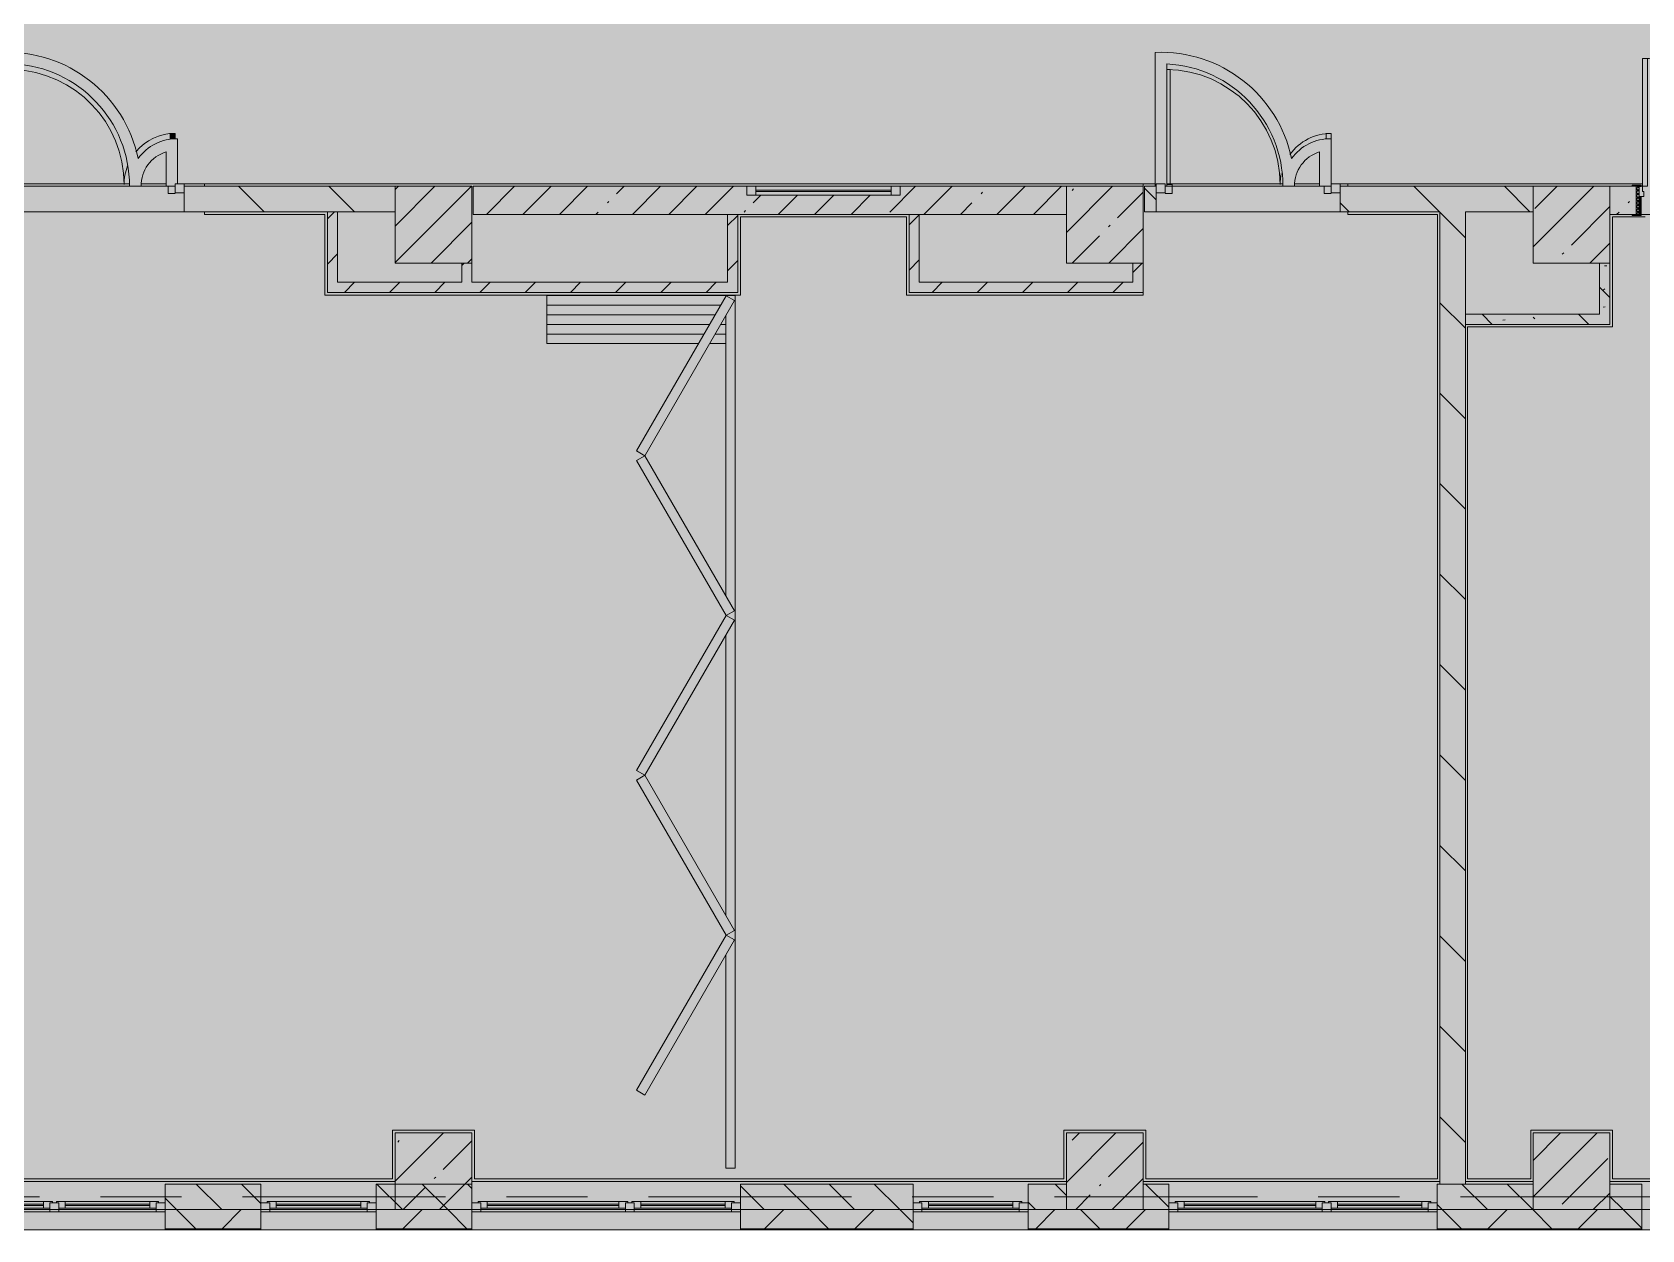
# Model space of a CAD drawing. Header units: millimetres. Extents: x -5426 to 189269, y -8553 to 29000.
# Drawn here: x 76080 to 88669, y -258 to 9105 of the extents above; entities that cross this region are included whole.
import ezdxf

# ---------------------------------------------------------------- set-up
doc = ezdxf.new("R2010")
doc.units = ezdxf.units.MM
doc.linetypes.add('Осевая', pattern=[3175, 635, -476.25, 1587.5, -476.25])
doc.layers.add('A-DETL-GENF-3', color=7, linetype='Continuous', lineweight=9, true_color=0xc0c0c0, transparency=0.4)
for name, color, linetype, lineweight, true_color in [('A-DETL-GENF-4', 7, 'Continuous', 5, 0xb7b7b7), ('A-DOOR-2', 7, 'Continuous', 5, 0xaaaaaa), ('A-DOOR-3', 7, 'Continuous', 5, 0xe2e2e2), ('A-DOOR-4', 7, 'Continuous', 5, 0xb7b7b7), ('A-DOOR-FRAM-2', 7, 'Continuous', 5, 0xe2e2e2), ('A-DOOR-FRAM-3', 7, 'Continuous', 5, 0xaaaaaa), ('A-DOOR-FRAM-4', 7, 'Continuous', 5, 0xb7b7b7), ('A-FLOR-1', 7, 'Continuous', 5, 0xb7b7b7), ('A-GLAZ-3', 7, 'Continuous', 5, 0x737373), ('A-GLAZ-CWMG-4', 7, 'Continuous', 5, 0x737373), ('A-WALL-6', 7, 'Continuous', 5, 0x737373), ('A-WALL-7', 7, 'Continuous', 9, 0x737373), ('I-WALL-21', 7, 'Continuous', 5, 0x737373), ('I-WALL-22', 7, 'Continuous', 5, 0x787878), ('S-COLS-1', 7, 'Continuous', 5, 0x737373)]:
    doc.layers.add(name, color=color, linetype=linetype, lineweight=lineweight, true_color=true_color)
for name, color, linetype, lineweight in [('A-WALL-5', 7, 'Continuous', 5), ('I-WALL-20', 7, 'Continuous', 5), ('S-COLS-2', 7, 'Continuous', 5), ('Оси', 7, 'Continuous', 9), ('Оси-2', 7, 'Осевая', 9)]:
    doc.layers.add(name, color=color, linetype=linetype, lineweight=lineweight)
pattern_1 = [(135, (62258.8, 0), (-353.553, -353.553), [])]
pattern_2 = [(135, (62258.8, 0), (-377.171, -377.171), [533.4, -88.9, 17.78, -88.9]), (135, (62258.8, 376.94), (-377.171, -377.171), []), (50, (62258.8, 0), (637.645, -55.787), [66.675, -733.425]), (355, (62258.8, 0), (-123.35, 668.7), [53.34, -586.74]), (100.451, (62311.96, -4.65), (514.299, 612.908), [56.665, -623.315]), (46.184, (62258.8, 177.8), (948.776, -147.15), [100.012, -1100.137]), (96.636, (62337.9, 165.5), (830.91, 865.997), [84.998, -934.973]), (351.184, (62258.8, 177.8), (830.918, 865.988), [80.01, -880.11]), (21, (62347.7, 133.35), (530.651, -357.928), [66.675, -733.425]), (326, (62347.7, 133.35), (216.308, 644.658), [53.34, -586.74]), (71.451, (62391.94, 103.5), (746.96, 286.724), [56.665, -623.315]), (37.5, (62258.82, 0), (10.8105, 295.9426), [16.764, -562.864, 16.764, -578.866, -588.962]), (37.5, (62258.82, 0), (10.8105, 295.9426), [-1175.258, 16.764, -572.198]), (7.5, (62258.82, 0), (233.869, 350.6318), [16.764, -322.834, 16.764, -549.529, -224.472]), (7.5, (62258.82, 0), (233.869, 350.6318), [-905.891, 16.764, -207.708]), (327.5, (62060.58, 0), (474.5678, -20.0513), [16.764, -205.486, 16.764, -676.656, -920.115]), (327.5, (62060.58, 0), (474.5678, -20.0513), [-915.67, 16.764, -903.351]), (317.5, (61971.68, 0), (518.452, 88.9934), [16.764, -272.161, 16.764, -443.738, -653.415]), (317.5, (61971.68, 0), (518.452, 88.9934), [-749.427, 16.764, -636.651])]
pattern_3 = [(45, (62258.82, 0), (-176.7767, 176.7767), [])]
pattern_4 = [(45, (62258.82, 0), (-285.123, 285.123), []), (45, (62543.95, 0), (-285.123, 285.123), [504.031, -100.806, 16.764, -84.042])]

# ---------------------------------------------------------------- blocks, each defined once
blk = doc.blocks.new('BSC_Колонна _Прямоугольная - 600х600-V67-3_4_1_птичка')
at = {"layer": 'S-COLS-2'}
h = blk.add_hatch(dxfattribs=at)
h.set_pattern_fill('FP_50', color=256, style=0, pattern_type=2)
h.set_pattern_definition([(45, (-25860, -200), (-285.123, 285.123), []), (45, (-25574.88, -200), (-285.123, 285.123), [504.031, -100.806, 16.764, -84.042])])
h.paths.add_polyline_path([(-300, -300), (300, -300), (300, 300), (-300, 300)])
at = {"layer": 'S-COLS-1'}
for p, q in [((300, 300), (-300, 300)), ((-300, 300), (-300, -300)), ((300, -300), (300, 300)), ((-300, -300), (300, -300))]:
    blk.add_line(p, q, dxfattribs=at)
blk = doc.blocks.new('BSC_Колонна _Прямоугольная - 600х600-V79-3_4_1_птичка')
at = {"layer": 'S-COLS-2'}
h = blk.add_hatch(dxfattribs=at)
h.set_pattern_fill('FP_63', color=256, style=0, pattern_type=2)
h.set_pattern_definition([(45, (-25860, -7600), (-285.123, 285.123), []), (45, (-25574.88, -7600), (-285.123, 285.123), [504.031, -100.806, 16.764, -84.042])])
h.paths.add_polyline_path([(-300, -300), (300, -300), (300, 300), (-300, 300), (-300, 150)])
at = {"layer": 'S-COLS-1'}
for p, q in [((300, 300), (-300, 300)), ((-300, 300), (-300, -300)), ((300, -300), (300, 300)), ((-300, -300), (300, -300))]:
    blk.add_line(p, q, dxfattribs=at)
blk = doc.blocks.new('120_Окно_СКБ_2Ст - 120_Окно_СКБ_2Ст 2100х2500 _мал створка СЛЕВА_-V83-3_4_1_птичка')
at = {"layer": 'A-GLAZ-3'}
for p, q in [((-1050, -127), (-1050, -57)), ((-1050, -57), (-980, -57)), ((1050, -57), (-1050, -57)), ((-980, -57), (-980, -127)), ((-220, -87), (-980, -87)), ((-980, -87), (-980, -127)), ((-930, -137), (-930, -87)), ((-930, -107), (-270, -107)), ((-270, -117), (-930, -117)), ((-270, -137), (-270, -87)), ((-220, -127), (-220, -57)), ((-220, -57), (-150, -57)), ((-220, -127), (-220, -87)), ((-150, -57), (-150, -127)), ((980, -87), (-150, -87)), ((-150, -87), (-150, -127)), ((-100, -137), (-100, -87)), ((-100, -107), (930, -107)), ((930, -117), (-100, -117)), ((930, -137), (930, -87)), ((980, -127), (980, -57)), ((980, -57), (1050, -57)), ((980, -127), (980, -87)), ((1050, -57), (1050, -127)), ((-980, -127), (-1050, -127)), ((-1050, -127), (-1000, -127)), ((-980, -127), (-1000, -127)), ((-1000, -127), (-1000, -137)), ((-1000, -137), (-200, -137)), ((-200, -137), (-1000, -137)), ((-150, -127), (-220, -127)), ((-200, -127), (-220, -127)), ((-200, -127), (-170, -127)), ((-200, -137), (-200, -127)), ((-150, -127), (-170, -127)), ((-170, -127), (-170, -137)), ((-170, -137), (1000, -137)), ((1000, -137), (-170, -137)), ((1050, -127), (980, -127)), ((1000, -127), (980, -127)), ((1000, -127), (1050, -127)), ((1000, -137), (1000, -127))]:
    blk.add_line(p, q, dxfattribs=at)
blk = doc.blocks.new('120_Окно_СКБ_1Ст - 120_Окно_СКБ_1Ст 900х2500_h_-22445987-3_4_1_птичка')
at = {"layer": 'A-GLAZ-3'}
for p, q in [((-450, -127), (-450, -57)), ((-450, -57), (-380, -57)), ((450, -57), (-450, -57)), ((-380, -57), (-380, -127)), ((380, -87), (-380, -87)), ((-380, -87), (-380, -127)), ((-330, -137), (-330, -87)), ((-330, -107), (330, -107)), ((330, -117), (-330, -117)), ((330, -137), (330, -87)), ((380, -127), (380, -57)), ((380, -57), (450, -57)), ((380, -127), (380, -87)), ((450, -57), (450, -127)), ((-380, -127), (-450, -127)), ((-450, -127), (-400, -127)), ((-380, -127), (-400, -127)), ((-400, -127), (-400, -137)), ((-400, -137), (400, -137)), ((400, -137), (-400, -137)), ((450, -127), (380, -127)), ((400, -127), (380, -127)), ((400, -127), (450, -127)), ((400, -137), (400, -127))]:
    blk.add_line(p, q, dxfattribs=at)
blk = doc.blocks.new('120_Окно_СКБ_1Ст - 120_Окно_СКБ_1Ст 900х2500_h_-20664874-3_4_1_птичка')
at = {"layer": 'A-GLAZ-3'}
for p, q in [((-450, -127), (-450, -57)), ((-450, -57), (-380, -57)), ((450, -57), (-450, -57)), ((-380, -57), (-380, -127)), ((380, -87), (-380, -87)), ((-380, -87), (-380, -127)), ((-330, -137), (-330, -87)), ((-330, -107), (330, -107)), ((330, -117), (-330, -117)), ((330, -137), (330, -87)), ((380, -127), (380, -57)), ((380, -57), (450, -57)), ((380, -127), (380, -87)), ((450, -57), (450, -127)), ((-380, -127), (-450, -127)), ((-450, -127), (-400, -127)), ((-380, -127), (-400, -127)), ((-400, -127), (-400, -137)), ((-400, -137), (400, -137)), ((400, -137), (-400, -137)), ((450, -127), (380, -127)), ((400, -127), (380, -127)), ((400, -127), (450, -127)), ((400, -137), (400, -127))]:
    blk.add_line(p, q, dxfattribs=at)
blk = doc.blocks.new('DOR__перегородка__Прямоугольная - ТП-3_ Вн_ДПГ_6820х3300h-19315679-3_4_1_птичка')
at = {"layer": 'A-DOOR-4'}
for p, q in [((6445, 1474), (6820, 1474)), ((6445, 1474), (6445, 288)), ((6520, 1474), (6520, 244)), ((6595, 1474), (6595, 201)), ((6670, 1474), (6670, 158)), ((6745, 1474), (6745, 114)), ((6820, 1474), (6820, 0)), ((6445, 201), (6445, 75)), ((6520, 158), (6520, 75)), ((0, 75), (0, 0)), ((0, 75), (1664, 75)), ((0, 0), (6820, 0)), ((1814, 75), (1827, 75)), ((1977, 75), (4164, 75)), ((4314, 75), (4325, 75)), ((4475, 75), (6663, 75)), ((6595, 114), (6595, 75)), ((6813, 75), (6820, 75))]:
    blk.add_line(p, q, dxfattribs=at)
at = {"layer": 'A-DOOR-FRAM-4'}
for p, q in [((570, 707), (608, 772)), ((608, 772), (1820, 72)), ((1821, 72), (3033, 772)), ((3033, 772), (3071, 707)), ((3070, 707), (3107, 772)), ((3107, 772), (4320, 72)), ((4319, 72), (5532, 772)), ((5532, 772), (5569, 707)), ((5569, 707), (5607, 772)), ((5607, 772), (6819, 72)), ((1783, 7), (570, 707)), ((3071, 707), (1858, 7)), ((4282, 7), (3070, 707)), ((5569, 707), (4357, 7)), ((6781, 7), (5569, 707)), ((1820, 72), (1783, 7)), ((1858, 7), (1821, 72)), ((4320, 72), (4282, 7)), ((4357, 7), (4319, 72)), ((6819, 72), (6781, 7))]:
    blk.add_line(p, q, dxfattribs=at)
blk = doc.blocks.new('BSC_Колонна _Прямоугольная - 600х600-V157-3_4_1_птичка')
at = {"layer": 'S-COLS-2'}
h = blk.add_hatch(dxfattribs=at)
h.set_pattern_fill('FP_125', color=256, style=0, pattern_type=2)
h.set_pattern_definition([(45, (-22210, -7600), (-285.123, 285.123), []), (45, (-21924.88, -7600), (-285.123, 285.123), [504.031, -100.806, 16.764, -84.042])])
h.paths.add_polyline_path([(-300, -300), (300, -300), (300, 300), (-300, 300), (-300, 150)])
at = {"layer": 'S-COLS-1'}
for p, q in [((300, 300), (-300, 300)), ((-300, 300), (-300, -300)), ((300, -300), (300, 300)), ((-300, -300), (300, -300))]:
    blk.add_line(p, q, dxfattribs=at)
blk = doc.blocks.new('BSC_Колонна _Прямоугольная - 600х600-V158-3_4_1_птичка')
at = {"layer": 'S-COLS-2'}
h = blk.add_hatch(dxfattribs=at)
h.set_pattern_fill('FP_126', color=256, style=0, pattern_type=2)
h.set_pattern_definition([(45, (-22210, -200), (-285.123, 285.123), []), (45, (-21924.88, -200), (-285.123, 285.123), [504.031, -100.806, 16.764, -84.042])])
h.paths.add_polyline_path([(-300, -300), (300, -300), (300, 300), (-300, 300)])
at = {"layer": 'S-COLS-1'}
for p, q in [((300, 300), (-300, 300)), ((-300, 300), (-300, -300)), ((300, -300), (300, 300)), ((-300, -300), (300, -300))]:
    blk.add_line(p, q, dxfattribs=at)
blk = doc.blocks.new('BSC_Колонна _Прямоугольная - 600х600-V167-3_4_1_птичка')
at = {"layer": 'S-COLS-2'}
h = blk.add_hatch(dxfattribs=at)
h.set_pattern_fill('FP_136', color=256, style=0, pattern_type=2)
h.set_pattern_definition([(45, (-16960, -7600), (-285.123, 285.123), []), (45, (-16674.88, -7600), (-285.123, 285.123), [504.031, -100.806, 16.764, -84.042])])
h.paths.add_polyline_path([(-300, -300), (300, -300), (300, 300), (-300, 300)])
at = {"layer": 'S-COLS-1'}
for p, q in [((300, 300), (-300, 300)), ((-300, 300), (-300, -300)), ((300, -300), (300, 300)), ((-300, -300), (300, -300))]:
    blk.add_line(p, q, dxfattribs=at)
blk = doc.blocks.new('120_Окно_СКБ_1Ст - 120_Окно_СКБ_1Ст 400х1200 EI30-24228621-3_4_1_птичка')
at = {"layer": 'A-GLAZ-3'}
for p, q in [((-600, 40), (-600, 110)), ((-600, 110), (-530, 110)), ((600, 110), (-600, 110)), ((-530, 40), (-600, 40)), ((-600, 40), (600, 40)), ((-530, 110), (-530, 40)), ((530, 80), (-530, 80)), ((530, 70), (-530, 70)), ((530, 40), (530, 110)), ((530, 110), (600, 110)), ((600, 40), (530, 40)), ((600, 110), (600, 40))]:
    blk.add_line(p, q, dxfattribs=at)
blk = doc.blocks.new('110_Дверь_СКБ_1Ст_Внутренняя1 - Д-4_п__1100x2100h_административные помещения-32218723-3_4_1_птичка')
at = {"layer": 'A-DOOR-2'}
h = blk.add_hatch(dxfattribs=at)
h.set_pattern_fill('FP_40', color=256, style=0, pattern_type=2)
h.set_pattern_definition([(135, (1751.41, 174.685), (-14.14214, -14.14214), []), (225, (1751.41, 174.685), (14.14214, -14.14214), [])])
h.paths.add_polyline_path([(562.5, -110), (562.5, 110), (537.5, 110), (537.5, -110)])
at = {"layer": 'A-DOOR-3'}
h = blk.add_hatch(color=256, dxfattribs=at)
h.paths.add_polyline_path([(537.5, 30), (537.5, 110), (512.5, 110), (512.5, 70), (502.5, 70), (502.5, 30)])
h.paths.add_polyline_path([(-477.5, 30), (-477.5, 70), (-487.5, 70), (-487.5, 110), (-512.5, 110), (-512.5, 30)])
at = {"layer": 'A-DOOR-FRAM-2'}
for points in [[(-447.5, 110), (-447.5, 1110), (-487.5, 1110), (-487.5, 110)], [(-497.5, 110), (-497.5, 118), (-567.5, 118), (-567.5, 110)], [(-497.5, -110), (-497.5, 30), (-512.5, 30), (-512.5, -110)], [(592.5, 110), (592.5, 118), (522.5, 118), (522.5, 110)], [(537.5, -110), (537.5, 30), (522.5, 30), (522.5, -110)], [(-497.5, -118), (-497.5, -110), (-567.5, -110), (-567.5, -118)], [(592.5, -118), (592.5, -110), (522.5, -110), (522.5, -118)]]:
    blk.add_hatch(color=256, dxfattribs=at).paths.add_polyline_path(points)
at = {"layer": 'A-DOOR-FRAM-3'}
h = blk.add_hatch(dxfattribs=at)
h.set_pattern_fill('FP_41', color=256, style=0, pattern_type=2)
h.set_pattern_definition([(45, (-371.384, 174.685), (-14.1421, 14.1421), []), (135, (-371.384, 174.685), (-14.1421, -14.1421), [])])
h.paths.add_polyline_path([(-512.5, -110), (-512.5, 110), (-537.5, 110), (-537.5, -110)])
at = {"layer": 'A-DOOR-4'}
for p, q in [((-487.5, 1110), (-487.5, 110)), ((-447.5, 1110), (-487.5, 1110)), ((-447.5, 110), (-447.5, 1110)), ((-487.5, 110), (-447.5, 110))]:
    blk.add_line(p, q, dxfattribs=at)
blk.add_arc((-487.5, 110), 1000, 360, 90, dxfattribs=at)
at = {"layer": 'A-DOOR-FRAM-4'}
for p, q in [((-497.5, 118), (-567.5, 118)), ((-567.5, 118), (-567.5, 110)), ((-567.5, 110), (-497.5, 110)), ((-512.5, 110), (-537.5, 110)), ((-537.5, 110), (-537.5, -110)), ((-487.5, 110), (-512.5, 110)), ((-512.5, 110), (-512.5, 30)), ((-512.5, -110), (-512.5, 110)), ((-497.5, 110), (-512.5, 110)), ((-512.5, 110), (-512.5, 109)), ((-512.5, 109), (-497.5, 109)), ((-512.5, 30), (-477.5, 30)), ((-497.5, 30), (-512.5, 30)), ((-512.5, 30), (-512.5, -110)), ((-497.5, 110), (-497.5, 118)), ((-497.5, 109), (-497.5, 110)), ((-497.5, -110), (-497.5, 30)), ((-487.5, 70), (-487.5, 110)), ((-477.5, 70), (-487.5, 70)), ((-477.5, 30), (-477.5, 70)), ((512.5, 70), (502.5, 70)), ((502.5, 70), (502.5, 30)), ((502.5, 30), (537.5, 30)), ((512.5, 110), (512.5, 70)), ((537.5, 110), (512.5, 110)), ((592.5, 118), (522.5, 118)), ((522.5, 118), (522.5, 110)), ((537.5, 110), (522.5, 110)), ((522.5, 110), (522.5, 109)), ((522.5, 110), (592.5, 110)), ((522.5, 109), (537.5, 109)), ((537.5, 30), (522.5, 30)), ((522.5, 30), (522.5, -110)), ((537.5, 30), (537.5, 110)), ((562.5, 110), (537.5, 110)), ((537.5, 110), (537.5, -110)), ((537.5, 109), (537.5, 110)), ((537.5, -110), (537.5, 30)), ((562.5, -110), (562.5, 110)), ((592.5, 110), (592.5, 118)), ((-497.5, -110), (-567.5, -110)), ((-567.5, -110), (-567.5, -118)), ((-567.5, -118), (-497.5, -118)), ((-537.5, -110), (-512.5, -110)), ((-512.5, -110), (-497.5, -110)), ((-497.5, -118), (-497.5, -110)), ((522.5, -110), (537.5, -110)), ((592.5, -110), (522.5, -110)), ((522.5, -110), (522.5, -118)), ((522.5, -118), (592.5, -118)), ((537.5, -110), (562.5, -110)), ((592.5, -118), (592.5, -110))]:
    blk.add_line(p, q, dxfattribs=at)
blk = doc.blocks.new('Прямоугольный импост - 50 x 70 мм-31927764-3_4_1_птичка')
at = {"layer": 'A-GLAZ-CWMG-4'}
for p, q in [((-70, 35), (0, 35)), ((-70, -35), (-70, 35)), ((0, 35), (0, -35)), ((0, -35), (-70, -35))]:
    blk.add_line(p, q, dxfattribs=at)
blk = doc.blocks.new('Дверь_Витражная_остекление_ - ДВН_ДАО_Главный вход_1200 в свету Д-22 _п_-31928779-3_4_1_птичка')
at = {"layer": 'A-DOOR-3'}
for points in [[(-615, 30), (-610, 30), (-615, 930)], [(610, 384), (650, 388), (650, 430), (610, 430), (610, 388)]]:
    blk.add_hatch(color=256, dxfattribs=at).paths.add_polyline_path(points)
at = {"layer": 'A-DETL-GENF-4'}
for p, q in [((-610, 30), (-610, 930)), ((650, 430), (610, 430)), ((610, 430), (610, 384)), ((650, 387), (650, 430)), ((-595, 30), (-615, 30)), ((-595, -40), (-595, 30)), ((595, -40), (595, 16)), ((-650, -40), (-595, -40)), ((650, -40), (595, -40))]:
    blk.add_line(p, q, dxfattribs=at)
at = {"layer": 'A-DOOR-4'}
blk.add_line((650, 430), (650, 387), dxfattribs=at)
for centre, radius, start, end in [((-650, 30), 900, 360, 87.7416), ((650, 30), 400, 90, 140.1159), ((650, 30), 400, 158.7261, 180)]:
    blk.add_arc(centre, radius, start, end, dxfattribs=at)
blk = doc.blocks.new('Дверь_Витражная_остекление_ - ДВН_ДАО_Главный вход_1200 в свету Д-22 _п_-V212-3_4_1_птичка')
at = {"layer": 'A-DOOR-3'}
for points in [[(-636, 30), (-610, 30), (-610, 930), (-636, 930)], [(648, 30), (650, 35), (648, 430), (610, 430), (610, 386), (648, 388), (648, 35)]]:
    blk.add_hatch(color=256, dxfattribs=at).paths.add_polyline_path(points)
at = {"layer": 'A-DETL-GENF-4'}
for p, q in [((-610, 930), (-636, 930)), ((-610, 30), (-610, 930)), ((650, 430), (610, 430)), ((610, 430), (610, 386)), ((650, 35), (650, 430)), ((-636, 30), (-610, 30)), ((-595, 30), (-636, 30)), ((-595, -40), (-595, 30)), ((595, -40), (595, 16)), ((-650, -40), (-595, -40)), ((650, -40), (595, -40))]:
    blk.add_line(p, q, dxfattribs=at)
at = {"layer": 'A-DOOR-4'}
blk.add_line((650, 430), (650, 35), dxfattribs=at)
for centre, radius, start, end in [((-650, 30), 900, 360, 89.1007), ((650, 30), 400, 90, 144.0144), ((650, 30), 400, 167.5043, 180)]:
    blk.add_arc(centre, radius, start, end, dxfattribs=at)
blk = doc.blocks.new('Прямоугольный импост - 50 x 70 мм-31701779-3_4_1_птичка')
at = {"layer": 'A-GLAZ-CWMG-4'}
for p, q in [((0, 35), (-70, 35)), ((-70, 35), (-70, -35)), ((0, -35), (0, 35)), ((-70, -35), (0, -35))]:
    blk.add_line(p, q, dxfattribs=at)

msp = doc.modelspace()

# ---------------------------------------------------------------- hatches: boundary and pattern name
at = {"layer": 'A-DETL-GENF-3'}
msp.add_hatch(color=256, dxfattribs=at).paths.add_polyline_path([(98619.2, -258), (100568.8, -258), (100568.8, 15358), (61990.8, 15358), (61990.8, -258), (97687, -258)])
at = {"layer": 'A-WALL-5'}
h = msp.add_hatch(dxfattribs=at)
h.set_pattern_fill('FP_68', color=256, style=0, pattern_type=2)
h.set_pattern_definition([(135, (62258.82, 0), (-176.7767, -176.7767), [])])
h.paths.add_polyline_path([(93958.2, -100), (94368.8, -100), (94368.8, 100), (93141.7, 100), (93141.7, -100)])
h.paths.add_polyline_path([(100248.8, -100), (100248.8, 100), (99681.8, 100), (99681.8, -100)])
h.paths.add_polyline_path([(92241.7, -100), (92241.7, 100), (92068.6, 100), (92068.6, -100), (92093.8, -100)])
h.paths.add_polyline_path([(98619.2, -100), (98781.8, -100), (98781.8, 100), (98228.8, 100), (98228.8, -100)])
h.paths.add_polyline_path([(95868.8, -100), (96128.8, -100), (96128.8, 100), (95868.8, 100), (95868.8, 39.5)])
h.paths.add_polyline_path([(81839.6, -100), (82968.8, -100), (82968.8, 100), (81618.8, 100), (81618.8, -100)])
h.paths.add_polyline_path([(79042.9, -100), (79518.8, -100), (79518.8, 100), (78768.8, 100), (78768.8, -100)])
h.paths.add_polyline_path([(87068.8, -100), (87818.8, -100), (87818.8, 100), (87068.8, 100)])
h.paths.add_polyline_path([(88418.8, -100), (88668.6, -100), (88668.6, 100), (88418.8, 100), (88418.8, -63.8)])
h.paths.add_polyline_path([(84968.8, -100), (84968.8, 100), (84768.8, 100), (84768.8, -100)])
h.paths.add_polyline_path([(84168.8, -100), (84168.8, 100), (83868.8, 100), (83868.8, -100)])
h.paths.add_polyline_path([(77868.8, -100), (77868.8, 100), (77118.8, 100), (77118.8, -100)])
h.paths.add_polyline_path([(72618.6, -100), (73368.8, -100), (73368.8, 100), (72618.6, 100)])
h.paths.add_polyline_path([(74268.8, -100), (74418.8, -100), (74418.8, 100), (74268.8, 100)])
h.paths.add_polyline_path([(69918.8, -100), (69918.8, 100), (69088.8, 100), (69088.8, -100), (69720.9, -100)])
h = msp.add_hatch(dxfattribs=at)
h.set_pattern_fill('FP_70', color=256, style=0, pattern_type=2)
h.set_pattern_definition([(45, (62258.8, 0), (-353.5534, 353.5534), []), (135, (62258.8, 0), (-353.5534, -353.5534), [])])
h.paths.add_polyline_path([(92093.8, -250), (92241.7, -250), (92241.7, -100), (91468.6, -100), (91468.6, -250), (92068.6, -250)])
h.paths.add_polyline_path([(93141.7, -250), (94368.8, -250), (94368.8, -100), (93141.7, -100)])
h.paths.add_polyline_path([(100568.8, -250), (100568.8, -100), (99681.8, -100), (99681.8, -250), (100483.6, -250)])
h.paths.add_polyline_path([(95268.8, -250), (96128.8, -250), (96128.8, -100), (95268.8, -100)])
h.paths.add_polyline_path([(98619.2, -250), (98781.8, -250), (98781.8, -100), (98228.8, -100), (98228.8, -250)])
h.paths.add_polyline_path([(83868.8, -250), (84968.8, -250), (84968.8, -100), (83868.8, -100)])
h.paths.add_polyline_path([(88418.8, -250), (88668.6, -250), (88668.6, -100), (87068.8, -100), (87068.8, -250), (88365, -250)])
h.paths.add_polyline_path([(77118.8, -250), (77868.8, -250), (77868.8, -100), (77118.8, -100)])
h.paths.add_polyline_path([(78768.8, -250), (79518.8, -250), (79518.8, -100), (78768.8, -100)])
h.paths.add_polyline_path([(81618.8, -250), (82968.8, -250), (82968.8, -100), (81618.8, -100)])
h.paths.add_polyline_path([(74381.9, -250), (75018.8, -250), (75018.8, -100), (74268.8, -100), (74268.8, -250)])
h.paths.add_polyline_path([(72618.6, -250), (73368.8, -250), (73368.8, -100), (72618.6, -100)])
h.paths.add_polyline_path([(65059.9, -250), (65988.8, -250), (65988.8, -100), (61998.8, -100), (61998.8, -250), (63195.5, -250)])
h.paths.add_polyline_path([(70518.6, -250), (70518.6, -100), (69088.8, -100), (69088.8, -250), (69720.9, -250)])
at = {"layer": 'I-WALL-20'}
h = msp.add_hatch(dxfattribs=at)
h.set_pattern_fill('FP_69', color=256, style=0, pattern_type=2)
h.set_pattern_definition(pattern_1)
h.paths.add_polyline_path([(78918.8, 7700), (78918.8, 7900), (77268.1, 7900), (77268.1, 7700), (78468.8, 7700)])
h.paths.add_polyline_path([(69918.8, 7700), (69918.8, 7900), (68788.8, 7900), (68788.8, 7700), (69369.8, 7700)])
h.paths.add_polyline_path([(70518.8, 7700), (74418.8, 7700), (74418.8, 7900), (73718.8, 7900), (73718.8, 7830), (72918.8, 7830), (72918.8, 7900), (70518.8, 7900), (70518.8, 7789.5)])
h.paths.add_polyline_path([(75828.1, 7700), (75828.1, 7900), (75018.8, 7900), (75018.8, 7700)])
h.paths.add_polyline_path([(65992.1, 7700), (66288.8, 7700), (66288.8, 7900), (65988.8, 7900), (65988.8, 7700)])
h = msp.add_hatch(dxfattribs=at)
h.set_pattern_fill('FP_66', color=256, style=0, pattern_type=2)
h.set_pattern_definition(pattern_4)
h.paths.add_polyline_path([(82937.8, 7680), (84168.8, 7680), (84168.8, 7900), (82868.3, 7900), (82868.3, 7830), (81668.3, 7830), (81668.3, 7900), (79528.8, 7900), (79528.8, 7680), (81839.6, 7680)])
h = msp.add_hatch(dxfattribs=at)
h.set_pattern_fill('FP_69', color=256, style=0, pattern_type=2)
h.set_pattern_definition(pattern_1)
h.paths.add_polyline_path([(87289.5, 7700), (87818.8, 7700), (87818.8, 7900), (86309.8, 7900), (86309.8, 7700), (87089.5, 7700)])
h.paths.add_polyline_path([(84778.8, 7700), (84869.8, 7700), (84869.8, 7900), (84778.8, 7900), (84778.8, 7750.3)])
h = msp.add_hatch(dxfattribs=at)
h.set_pattern_fill('FP_66', color=256, style=0, pattern_type=2)
h.set_pattern_definition(pattern_4)
h.paths.add_polyline_path([(89753.8, 7680), (91468.6, 7680), (91468.6, 7900), (89723.8, 7900), (89723.8, 7680)])
h.paths.add_polyline_path([(88623.8, 7680), (88623.8, 7900), (88418.8, 7900), (88418.8, 7680), (88593.8, 7680)])
h = msp.add_hatch(dxfattribs=at)
h.set_pattern_fill('FP_71', color=256, style=0, pattern_type=2)
h.set_pattern_definition(pattern_3)
h.paths.add_polyline_path([(78468.8, 7150), (78468.8, 7700), (78388.8, 7700), (78388.8, 7150)])
h = msp.add_hatch(dxfattribs=at)
h.set_pattern_fill('FP_71', color=256, style=0, pattern_type=2)
h.set_pattern_definition(pattern_3)
h.paths.add_polyline_path([(81598.8, 7070), (81598.8, 7680), (81518.8, 7680), (81518.8, 7070)])
h = msp.add_hatch(dxfattribs=at)
h.set_pattern_fill('FP_71', color=256, style=0, pattern_type=2)
h.set_pattern_definition(pattern_3)
h.paths.add_polyline_path([(83017.8, 7150), (83017.8, 7680), (82937.8, 7680), (82937.8, 7150)])
h = msp.add_hatch(dxfattribs=at)
h.set_pattern_fill('FP_69', color=256, style=0, pattern_type=2)
h.set_pattern_definition(pattern_1)
h.paths.add_polyline_path([(87289.5, 100), (87289.5, 7700), (87089.5, 7700), (87089.5, 100)])
h = msp.add_hatch(dxfattribs=at)
h.set_pattern_fill('FP_71', color=256, style=0, pattern_type=2)
h.set_pattern_definition(pattern_3)
h.paths.add_polyline_path([(79518.8, 7150), (79518.8, 7300), (79438.8, 7300), (79438.8, 7150)])
h = msp.add_hatch(dxfattribs=at)
h.set_pattern_fill('FP_71', color=256, style=0, pattern_type=2)
h.set_pattern_definition(pattern_3)
h.paths.add_polyline_path([(84768.8, 7070), (84768.8, 7300), (84688.8, 7300), (84688.8, 7070)])
h = msp.add_hatch(dxfattribs=at)
h.set_pattern_fill('FP_71', color=256, style=0, pattern_type=2)
h.set_pattern_definition(pattern_3)
h.paths.add_polyline_path([(81518.8, 7070), (81518.8, 7150), (78388.8, 7150), (78388.8, 7070), (79975.1, 7070)])
h = msp.add_hatch(dxfattribs=at)
h.set_pattern_fill('FP_71', color=256, style=0, pattern_type=2)
h.set_pattern_definition(pattern_3)
h.paths.add_polyline_path([(84688.8, 7070), (84688.8, 7150), (82937.8, 7150), (82937.8, 7070), (83704, 7070)])
at = {"layer": 'I-WALL-22'}
h = msp.add_hatch(dxfattribs=at)
h.set_pattern_fill('FP_74', color=256, style=0, pattern_type=2)
h.set_pattern_definition(pattern_2)
h.paths.add_polyline_path([(88418.8, 6820), (88418.8, 7300), (88338.8, 7300), (88338.8, 6820)])
h = msp.add_hatch(dxfattribs=at)
h.set_pattern_fill('FP_74', color=256, style=0, pattern_type=2)
h.set_pattern_definition(pattern_2)
h.paths.add_polyline_path([(88338.8, 6820), (88338.8, 6900), (87289.5, 6900), (87289.5, 6820), (87432.8, 6820)])
at = {"layer": 'S-COLS-2'}
h = msp.add_hatch(dxfattribs=at)
h.set_pattern_fill('FP_66', color=256, style=0, pattern_type=2)
h.set_pattern_definition(pattern_4)
h.paths.add_polyline_path([(78918.8, -100), (79518.8, -100), (79518.8, 500), (78918.8, 500)])

# ---------------------------------------------------------------- linework, layer by layer
at = {"layer": 'A-FLOR-1'}
for p, q in [((84863.7, 8947.1), (84863.7, 7900)), ((84953.7, 7900), (84953.7, 8856.8)), ((77217.1, 7919), (77217.1, 8271.9)), ((86237.8, 7900), (86237.8, 8271.9)), ((77127.1, 8169.4), (77127.1, 7900)), ((86147.8, 8169.4), (86147.8, 7900)), ((75933, 7920), (76840.1, 7920)), ((76841.1, 7900), (76931.1, 7900)), ((76933, 7920), (77127.1, 7920)), ((77127.1, 7900), (77198.1, 7900)), ((77428.1, 7920), (77217.1, 7920)), ((84863.7, 7920), (77428.1, 7920)), ((77428.1, 7900), (77428.1, 7920)), ((84768.8, 7920), (84768.8, 7900)), ((84939.8, 7900), (84953.7, 7900)), ((84953.7, 7920), (85860.8, 7920)), ((85861.8, 7900), (85951.8, 7900)), ((85953.8, 7920), (86147.8, 7920)), ((86147.8, 7900), (86237.8, 7900)), ((88673.8, 7920), (86237.8, 7920)), ((86368.8, 7900), (86368.8, 7920)), ((77428.1, 7680), (77428.1, 7700)), ((78368.8, 7680), (77428.1, 7680)), ((78368.8, 7050), (78368.8, 7680)), ((86368.8, 7680), (86368.8, 7700)), ((87069.5, 7680), (86368.8, 7680)), ((87069.5, 140), (87069.5, 7680)), ((82917.8, 7660), (81618.8, 7660)), ((81618.8, 7660), (81618.8, 7050)), ((82917.8, 7050), (82917.8, 7660)), ((88693.8, 7660), (88439.8, 7660)), ((88439.8, 7660), (88439.8, 6800)), ((81618.8, 7050), (78368.8, 7050)), ((84768.8, 7050), (82917.8, 7050)), ((84768.8, 7070), (84768.8, 7050)), ((88439.8, 6800), (87304.8, 6800)), ((87304.8, 6800), (87304.8, 140)), ((78898.8, 140), (78898.8, 520)), ((78898.8, 520), (79538.8, 520)), ((79538.8, 520), (79538.8, 140)), ((84148.8, 140), (84148.8, 520)), ((84148.8, 520), (84788.8, 520)), ((84788.8, 520), (84788.8, 140)), ((87799.8, 140), (87799.8, 520)), ((87799.8, 520), (88438.8, 520)), ((88438.8, 520), (88438.8, 140)), ((75038.8, 140), (78898.8, 140)), ((79538.8, 140), (84148.8, 140)), ((84788.8, 140), (87069.5, 140)), ((87304.8, 140), (87799.8, 140)), ((88438.8, 140), (91448.6, 140))]:
    msp.add_line(p, q, dxfattribs=at)
for centre, radius, start, end in [((75886.1, 7903), 1045, 11.78406, 92.36409), ((84906.8, 7903), 1045, 11.78406, 92.36409), ((75886.1, 7903), 955, 359.82001, 87.18541), ((84906.8, 7903), 955, 359.82001, 87.18541), ((77210.1, 7903), 369, 88.91556, 144.66492), ((86230.8, 7903), 369, 88.91556, 144.66492), ((77210.1, 7903), 279, 107.31049, 180.6161), ((86230.8, 7903), 279, 107.31049, 180.6161)]:
    msp.add_arc(centre, radius, start, end, dxfattribs=at)
at = {"layer": 'A-WALL-6'}
for p, q in [((77868.8, 100), (77118.8, 100)), ((77118.8, 100), (77118.8, -258)), ((77868.8, -258), (77868.8, 100)), ((79518.8, 100), (78768.8, 100)), ((78768.8, 100), (78768.8, -258)), ((79518.8, -258), (79518.8, 100)), ((82968.8, 100), (81618.8, 100)), ((81618.8, 100), (81618.8, -258)), ((82968.8, -258), (82968.8, 100)), ((84168.8, 100), (83868.8, 100)), ((83868.8, 100), (83868.8, -258)), ((84968.8, 100), (84768.8, 100)), ((84968.8, -258), (84968.8, 100)), ((87089.5, 100), (87068.8, 100)), ((87068.8, 100), (87068.8, -258)), ((87818.8, 100), (87289.5, 100)), ((88668.6, 100), (88418.8, 100)), ((88668.6, -258), (88668.6, 100)), ((77868.8, -100), (78768.8, -100)), ((79518.8, -100), (81618.8, -100)), ((82968.8, -100), (83868.8, -100)), ((84968.8, -100), (87068.8, -100)), ((88668.6, -100), (91468.6, -100)), ((72618.6, -258), (91468.6, -258))]:
    msp.add_line(p, q, dxfattribs=at)
at = {"layer": 'A-WALL-7'}
for p, q in [((78468.8, 7700), (78388.8, 7700)), ((81598.8, 7680), (81518.8, 7680)), ((83017.8, 7680), (82937.8, 7680)), ((87289.5, 6900), (87289.5, 6820)), ((87089.5, 100), (87289.5, 100)), ((77118.8, -100), (77868.8, -100)), ((78768.8, -100), (79518.8, -100)), ((81618.8, -100), (82968.8, -100)), ((83868.8, -100), (84168.8, -100)), ((84768.8, -100), (84968.8, -100)), ((87068.8, -100), (87818.8, -100)), ((88418.8, -100), (88668.6, -100)), ((77118.8, -250), (77868.8, -250)), ((78768.8, -250), (79518.8, -250)), ((81618.8, -250), (82968.8, -250)), ((83868.8, -250), (84968.8, -250)), ((87068.8, -250), (88668.6, -250)), ((77118.8, -253), (77868.8, -253)), ((78768.8, -253), (79518.8, -253)), ((81618.8, -253), (82968.8, -253)), ((83868.8, -253), (84968.8, -253)), ((87068.8, -253), (88668.6, -253))]:
    msp.add_line(p, q, dxfattribs=at)
at = {"layer": 'I-WALL-21'}
for p, q in [((75933, 7900), (76841.1, 7900)), ((76931.1, 7900), (77127.1, 7900)), ((78918.8, 7900), (77268.1, 7900)), ((77268.1, 7900), (77268.1, 7700)), ((81668.3, 7900), (79528.8, 7900)), ((79528.8, 7900), (79528.8, 7680)), ((84168.8, 7900), (82868.3, 7900)), ((84869.8, 7900), (84778.8, 7900)), ((84778.8, 7900), (84778.8, 7700)), ((84869.8, 7700), (84869.8, 7900)), ((84953.7, 7900), (85861.8, 7900)), ((85951.8, 7900), (86147.8, 7900)), ((87818.8, 7900), (86309.8, 7900)), ((86309.8, 7900), (86309.8, 7700)), ((88593.8, 7900), (88418.8, 7900)), ((78388.8, 7700), (75018.8, 7700)), ((78388.8, 7700), (78388.8, 7070)), ((78468.8, 7700), (78918.8, 7700)), ((78468.8, 7150), (78468.8, 7700)), ((79528.8, 7680), (81518.8, 7680)), ((81518.8, 7680), (81518.8, 7150)), ((81598.8, 7070), (81598.8, 7680)), ((81598.8, 7680), (82937.8, 7680)), ((82937.8, 7680), (82937.8, 7070)), ((83017.8, 7150), (83017.8, 7680)), ((83017.8, 7680), (84168.8, 7680)), ((87089.5, 7700), (84778.8, 7700)), ((87089.5, 7700), (87089.5, 100)), ((87289.5, 6900), (87289.5, 7700)), ((87289.5, 7700), (87818.8, 7700)), ((88418.8, 7680), (88593.8, 7680)), ((89683.8, 7680), (88663.8, 7680)), ((79438.8, 7300), (79438.8, 7150)), ((79518.8, 7150), (79518.8, 7300)), ((84688.8, 7300), (84688.8, 7150)), ((84768.8, 7070), (84768.8, 7300)), ((88338.8, 7300), (88338.8, 6900)), ((88418.8, 6820), (88418.8, 7300)), ((78388.8, 7070), (81598.8, 7070)), ((79438.8, 7150), (78468.8, 7150)), ((81518.8, 7150), (79518.8, 7150)), ((82937.8, 7070), (84768.8, 7070)), ((84688.8, 7150), (83017.8, 7150)), ((88338.8, 6900), (87289.5, 6900)), ((87289.5, 100), (87289.5, 6820)), ((87289.5, 6820), (88418.8, 6820)), ((75018.8, 120), (78918.8, 120)), ((79518.8, 120), (84168.8, 120)), ((84768.8, 120), (87090.1, 120)), ((87289.5, 120), (87818.8, 120)), ((88418.8, 120), (91468.6, 120)), ((77118.8, -100), (75018.8, -100))]:
    msp.add_line(p, q, dxfattribs=at)
at = {"layer": 'S-COLS-1'}
for p, q in [((79518.8, 500), (78918.8, 500)), ((78918.8, 500), (78918.8, -100)), ((79518.8, -100), (79518.8, 500)), ((78918.8, -100), (79518.8, -100))]:
    msp.add_line(p, q, dxfattribs=at)
at = {"layer": 'Оси'}
msp.add_line((88518.8, 0), (101018.8, 0), dxfattribs=at)
at = {"layer": 'Оси-2'}
msp.add_line((70263.3, 0), (88518.8, 0), dxfattribs=at)

# ---------------------------------------------------------------- block references
at = {"layer": 'A-DOOR-4'}
for name, p in [('Дверь_Витражная_остекление_ - ДВН_ДАО_Главный вход_1200 в свету Д-22 _п_-31928779-3_4_1_птичка', (76548.1, 7884)), ('Дверь_Витражная_остекление_ - ДВН_ДАО_Главный вход_1200 в свету Д-22 _п_-V212-3_4_1_птичка', (85589.8, 7884)), ('110_Дверь_СКБ_1Ст_Внутренняя1 - Д-4_п__1100x2100h_административные помещения-32218723-3_4_1_птичка', (89161.3, 7790))]:
    msp.add_blockref(name, p, dxfattribs=at)
at = {"layer": 'A-DOOR-4', "rotation": 89.99999999999955}
msp.add_blockref('DOR__перегородка__Прямоугольная - ТП-3_ Вн_ДПГ_6820х3300h-19315679-3_4_1_птичка', (81578.8, 225), dxfattribs=at)
at = {"layer": 'A-GLAZ-3'}
msp.add_blockref('120_Окно_СКБ_1Ст - 120_Окно_СКБ_1Ст 400х1200 EI30-24228621-3_4_1_птичка', (82268.3, 7790), dxfattribs=at)
at = {"layer": 'A-GLAZ-3', "rotation": 180}
for name, p in [('120_Окно_СКБ_2Ст - 120_Окно_СКБ_2Ст 2100х2500 _мал створка СЛЕВА_-V83-3_4_1_птичка', (76068.8, -175)), ('120_Окно_СКБ_1Ст - 120_Окно_СКБ_1Ст 900х2500_h_-22445987-3_4_1_птичка', (78318.8, -175)), ('120_Окно_СКБ_2Ст - 120_Окно_СКБ_2Ст 2100х2500 _мал створка СЛЕВА_-V83-3_4_1_птичка', (80568.8, -175)), ('120_Окно_СКБ_1Ст - 120_Окно_СКБ_1Ст 900х2500_h_-20664874-3_4_1_птичка', (83418.8, -175)), ('120_Окно_СКБ_2Ст - 120_Окно_СКБ_2Ст 2100х2500 _мал створка СЛЕВА_-V83-3_4_1_птичка', (86018.8, -175))]:
    msp.add_blockref(name, p, dxfattribs=at)
at = {"layer": 'A-GLAZ-CWMG-4', "extrusion": (0, 0, -1), "rotation": 180}
for p in [(-77268.1, 7884), (-86309.8, 7884)]:
    msp.add_blockref('Прямоугольный импост - 50 x 70 мм-31927764-3_4_1_птичка', p, dxfattribs=at)
at = {"layer": 'A-GLAZ-CWMG-4', "rotation": 180}
msp.add_blockref('Прямоугольный импост - 50 x 70 мм-31701779-3_4_1_птичка', (84869.8, 7884), dxfattribs=at)
at = {"layer": 'S-COLS-1'}
for name, p in [('BSC_Колонна _Прямоугольная - 600х600-V167-3_4_1_птичка', (79218.8, 7600)), ('BSC_Колонна _Прямоугольная - 600х600-V157-3_4_1_птичка', (84468.8, 7600)), ('BSC_Колонна _Прямоугольная - 600х600-V79-3_4_1_птичка', (88118.8, 7600)), ('BSC_Колонна _Прямоугольная - 600х600-V158-3_4_1_птичка', (84468.8, 200)), ('BSC_Колонна _Прямоугольная - 600х600-V67-3_4_1_птичка', (88118.8, 200))]:
    msp.add_blockref(name, p, dxfattribs=at)

doc.saveas('drawing.dxf')
